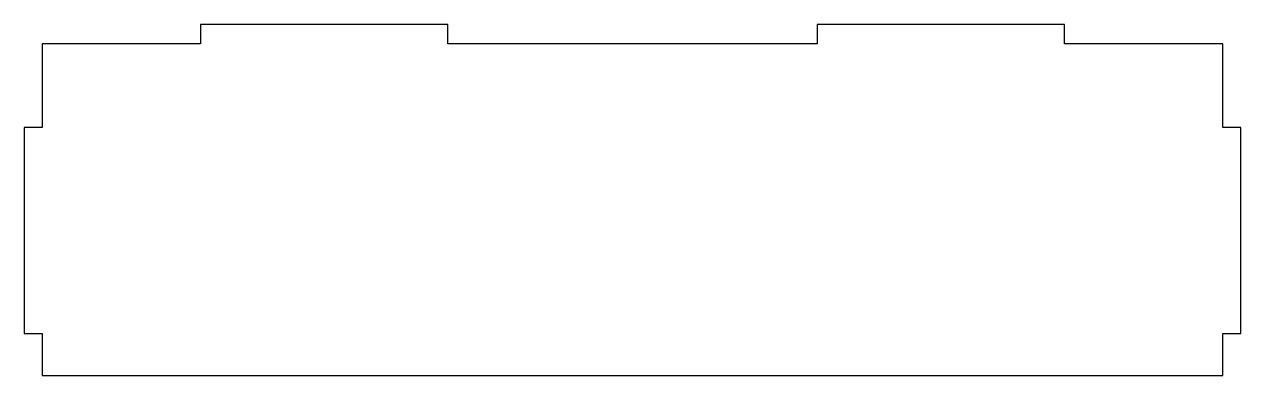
# Model space of a CAD drawing. Header units: millimetres. Extents: x -93 to 93, y -51 to 3.
import ezdxf

# ---------------------------------------------------------------- set-up
doc = ezdxf.new("R2010")
doc.units = ezdxf.units.MM

msp = doc.modelspace()

# ---------------------------------------------------------------- linework, layer by layer
at = {"color": 7, "linetype": 'Continuous', "lineweight": 25}
for p, q in [((-66.12255, 2.9718), (-66.12255, 0)), ((-28.27655, 2.9718), (-66.12255, 2.9718)), ((-28.27655, 0), (-28.27655, 2.9718)), ((28.27655, 2.9718), (28.27655, 0)), ((66.12255, 2.9718), (28.27655, 2.9718)), ((66.12255, 0), (66.12255, 2.9718)), ((-90.3732, 0), (-90.3732, -12.827)), ((-66.12255, 0), (-90.3732, 0)), ((28.27655, 0), (-28.27655, 0)), ((90.3732, 0), (66.12255, 0)), ((90.3732, -12.827), (90.3732, 0)), ((-93.1232, -12.827), (-93.1232, -44.323)), ((-90.3732, -12.827), (-93.1232, -12.827)), ((93.1232, -12.827), (90.3732, -12.827)), ((93.1232, -44.323), (93.1232, -12.827)), ((-93.1232, -44.323), (-90.3732, -44.323)), ((-90.3732, -44.323), (-90.3732, -50.8)), ((90.3732, -44.323), (93.1232, -44.323)), ((90.3732, -50.8), (90.3732, -44.323)), ((-90.3732, -50.8), (90.3732, -50.8))]:
    msp.add_line(p, q, dxfattribs=at)

doc.saveas('drawing.dxf')
